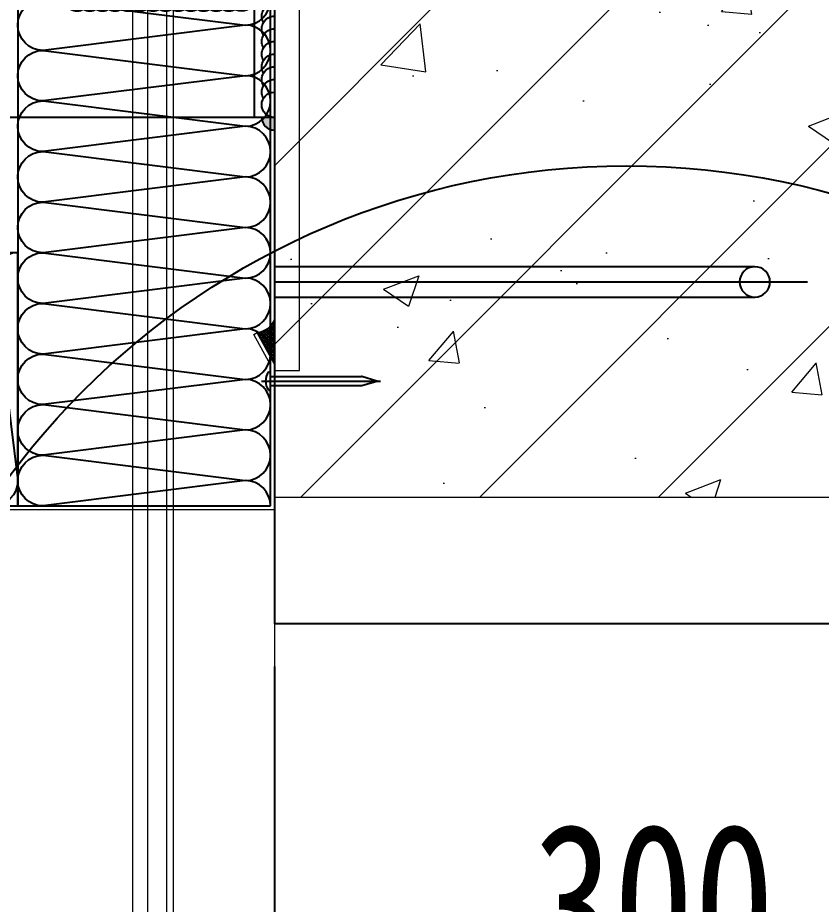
# Model space of a CAD drawing. Extents: x -280168 to 205214, y -148835 to -64913.
# Drawn here: x 51786.7 to 52104.5, y -73822 to -73471.6 of the extents above; entities that cross this region are included whole.
import ezdxf

# ---------------------------------------------------------------- set-up
doc = ezdxf.new("R2010")
doc.units = 0
doc.header["$LTSCALE"] = 1000
doc.header["$MEASUREMENT"] = 0
for name, pattern in [('CENTER', [50.800000000000004, 31.75, -6.35, 6.35, -6.35]), ('DASH', [0.35, 0.25, -0.1]), ('DASHDOT2', [0.5, 0.25, -0.125, 0, -0.125]), ('DASHED', [19.049999999999997, 12.7, -6.35])]:
    doc.linetypes.add(name, pattern=pattern)
for name, color, linetype, lineweight in [('-0层间铁皮', 66, 'Continuous', 13), ('00-SGT-轴线', 10, 'Continuous', 13), ('00-SGT-钢结构', 6, 'Continuous', 13), ('00-SGT-零部件', 31, 'Continuous', 13), ('2SS1_structure', 166, 'Continuous', 13), ('ALP1_alum.panel', 150, 'Continuous', 20), ('DIM', 1, 'Continuous', 13), ('STE1_carbon steel', 66, 'Continuous', 25), ('STE2_hidden', 64, 'DASHED', 13), ('TC1_hatch', 251, 'Continuous', 13), ('XC1_alum.extrusion', 3, 'Continuous', 20), ('XC2_hidden', 70, 'DASHED', 13), ('填充08', 252, 'Continuous', 13)]:
    doc.layers.add(name, color=color, linetype=linetype, lineweight=lineweight)
for name, color, linetype in [('2  辅材', 30, 'Continuous'), ('PJ', 4, 'Continuous'), ('SY', 2, 'Continuous'), ('TC', 4, 'Continuous'), ('ZX', 14, 'CENTER'), ('尺寸层', 7, 'Continuous')]:
    doc.layers.add(name, color=color, linetype=linetype)
doc.layers.add('DIM_MODI', color=2, linetype='Continuous', plot=False)
doc.styles.add('QHMY', font='STXIHEI_0.TTF', dxfattribs={"width": 0.75})
doc.dimstyles.new('DIM-25', dxfattribs={"dimscale": 25, "dimtxt": 2.5, "dimasz": 1, "dimexe": 1, "dimexo": 1, "dimgap": 1, "dimtad": 1, "dimdec": 0, "dimzin": 0, "dimdsep": 46, "dimtxsty": 'QHMY', "dimblk": 'ARCHTICK', "dimcen": 0.09, "dimclrd": 1, "dimclre": 1, "dimclrt": 2, "dimazin": 2, "dimtfac": 1, "dimtdec": 0, "dimtix": 1, "dimtmove": 2, "dimatfit": 3, "dimfxl": 0, "dimtolj": 1, "dimtzin": 0, "dimarcsym": 0})

# ---------------------------------------------------------------- blocks, each defined once
blk = doc.blocks.new('MB-1')
at = {"color": 3}
blk.add_lwpolyline([(8, -150.0000000000291), (-2, -150.0000000000291), (-2, 150.0000000000291), (8, 150.0000000000291)], close=True, dxfattribs=at)
at = {"layer": 'STE1_carbon steel', "color": 225}
for points in [[(8.000000000001819, 121), (-181.9999999999764, 121, 0.9999999999993939), (-181.9999999999764, 109), (8.000000000001819, 109)], [(8.000000000001819, -6), (-181.9999999999764, -6, -0.9999999999993939), (-181.9999999999764, 6), (8.000000000001819, 6)], [(8.000000000001819, -121), (-181.9999999999764, -121, -0.9999999999993939), (-181.9999999999764, -109), (8.000000000001819, -109)]]:
    blk.add_lwpolyline(points, format="xyb", dxfattribs=at)
at = {"layer": 'STE1_carbon steel', "color": 1, "linetype": 'DASHDOT2', "ltscale": 20}
for points in [[(7.999999999972715, 115), (-202.7874484685872, 115)], [(7.999999999972715, 0), (-202.7874484685872, 0)], [(7.999999999972715, -115), (-202.7874484685872, -115)]]:
    blk.add_lwpolyline(points, dxfattribs=at)
at = {"layer": 'STE1_carbon steel', "color": 225}
for centre in [(-181.9999999999727, 115), (-181.9999999999727, 0), (-181.9999999999727, -115)]:
    blk.add_circle(centre, 6, dxfattribs=at)
blk = doc.blocks.new('*U388')
at = {"layer": '2  辅材'}
for centre, start in [((1, 6.123031769111886e-16), 180), ((2, 6.123031769111886e-16), 239.9999999999995), ((3, 1.68213967061126e-16), 239.9999999999995), ((4, -2.758752427889366e-16), 239.9999999999995), ((5, -7.19964452638999e-16), 239.9999999999995), ((6, -1.164053662489062e-15), 239.9999999999995), ((6.999999999999999, -1.608142872339124e-15), 239.9999999999995), ((7.999999999999999, -2.052232082189187e-15), 239.9999999999995), ((9, -2.496321292039249e-15), 239.9999999999995), ((10, -2.940410501889312e-15), 239.9999999999995), ((11, -3.384499711739374e-15), 239.9999999999994), ((12, -3.828588921589437e-15), 239.9999999999994)]:
    blk.add_arc(centre, 1, start, 0, dxfattribs=at)
blk = doc.blocks.new('*U389')
at = {"layer": '2  辅材'}
blk.add_hatch(color=256, dxfattribs=at).paths.add_polyline_path([(4.551914400963142e-15, -1), (0, 0), (1, 2.220446049250313e-15, -0.4142135623730944)])
blk.add_arc((0, 0), 1, 270.0000000000002, 1.272221872585407e-13, dxfattribs=at)
blk = doc.blocks.new('*U380')
at = {"layer": '2  辅材'}
for centre, start in [((1, 1.68213967061126e-16), 180), ((2, -2.758752427889366e-16), 239.9999999999995), ((3, -7.199644526389992e-16), 239.9999999999995), ((4, -1.164053662489062e-15), 239.9999999999995), ((5, -1.608142872339124e-15), 239.9999999999995), ((6, -2.052232082189187e-15), 239.9999999999995), ((6.999999999999999, -2.496321292039249e-15), 239.9999999999995), ((7.999999999999999, -2.940410501889312e-15), 239.9999999999995), ((9, -3.384499711739375e-15), 239.9999999999995), ((10, -3.828588921589438e-15), 239.9999999999995), ((11, -4.272678131439499e-15), 239.9999999999994), ((12, -4.716767341289562e-15), 239.9999999999994), ((13, -5.160856551139625e-15), 239.9999999999994), ((14, -5.604945760989687e-15), 239.9999999999994)]:
    blk.add_arc(centre, 1, start, 0, dxfattribs=at)
blk = doc.blocks.new('*U366')
at = {"layer": '2  辅材'}
for centre, start in [((1, 6.123031769111886e-16), 180), ((2, 6.123031769111886e-16), 239.9999999999995), ((3, 6.123031769111886e-16), 239.9999999999995), ((4, 6.123031769111886e-16), 239.9999999999995), ((5, 6.123031769111886e-16), 239.9999999999995), ((6, 6.123031769111886e-16), 239.9999999999995), ((7, 6.123031769111886e-16), 239.9999999999995), ((8, 6.123031769111886e-16), 239.9999999999995), ((9, 6.123031769111886e-16), 239.9999999999995), ((10, 6.123031769111886e-16), 239.9999999999995), ((11, 6.123031769111886e-16), 239.9999999999994), ((12, 6.123031769111886e-16), 239.9999999999994), ((13, 6.123031769111886e-16), 239.9999999999994), ((14, 6.123031769111886e-16), 239.9999999999994), ((15, 6.123031769111886e-16), 239.9999999999994), ((16, 6.123031769111886e-16), 239.9999999999994), ((17, 6.123031769111886e-16), 239.9999999999994), ((18, 6.123031769111886e-16), 239.9999999999994), ((19, 6.123031769111886e-16), 239.9999999999995)]:
    blk.add_arc(centre, 1, start, 0, dxfattribs=at)
blk = doc.blocks.new('MJ')
at = {"color": 252, "linetype": 'DASH', "ltscale": 20}
for p, q in [((173.0014497181401, 26.99241256588721), (136.9985503156204, 26.99241256588721)), ((136.9985503281932, 12.99747084479895), (173.0014496950316, 12.99747084479895)), ((136.9985503102653, -26.99966060495353), (173.0014496856602, -26.99966060495353))]:
    blk.add_line(p, q, dxfattribs=at)
at = {"color": 31}
blk.add_line((-9.691020555095747, 0), (2.963169940921944, 0), dxfattribs=at)
at = {"color": 252}
blk.add_line((173.0014497080701, -13.00471888386528), (136.9985502957134, -13.00471888386528), dxfattribs=at)
at = {"layer": '00-SGT-轴线', "linetype": 'CENTER'}
for p, q in [((155.0000000068685, 4.229142131982371), (155.0000000068685, 35.75600178010063)), ((182.4894740075688, 19.9925719560415), (127.5105260061682, 19.9925719560415)), ((155.0000000068685, -35.76830813626293), (155.0000000068685, -4.24144848814467)), ((182.4894740075688, -20.00471890295739), (127.5105260061682, -20.00471890295739)), ((171.234611237538, -20.00507388592814), (141.7674081352307, -20.00471890295739))]:
    blk.add_line(p, q, dxfattribs=at)
at = {"layer": '00-SGT-钢结构'}
for p, q in [((175.0307687093737, 26.38588684928254), (175.0307687086752, 26.38588684916613)), ((175.0252426826628, 13.38588802356389), (175.0252426819643, 13.38588802356389)), ((175.0307687093737, -13.61124460046994), (175.0307687086752, -13.61124460058636)), ((175.0252426826628, -26.61124342618859), (175.0252426819643, -26.61124342618859))]:
    blk.add_line(p, q, dxfattribs=at)
at = {"layer": '00-SGT-零部件'}
for points in [[(167.4987721903017, 19.99789375052205), (161.2587989937747, 9.200545256229816), (148.7880343057914, 9.205846316675888), (142.5572428148007, 20.00849587118137), (148.7972160117934, 30.80584436529898), (161.2679806997767, 30.80054330485291)], [(167.4987721903017, -19.99923769923043), (161.2587989937747, -30.79658619352267), (148.7880343057914, -30.7912851330766), (142.5572428148007, -19.98863557857112), (148.7972160117934, -9.191287084453506), (161.2679806997767, -9.196588144899579)]]:
    blk.add_lwpolyline(points, close=True, dxfattribs=at)
for points in [[(155.0234166494338, 9.203195786481956, -0.9999999999999998), (155.0325983556686, 30.80319383498863, -0.9999999999999998)], [(155.0305579764536, 26.00319426864735, -0.9999999999999998), (155.0254570286488, 14.00319535282324, -0.9999999999999998)], [(155.0234166494338, -30.79393566327053, -0.9999999999999998), (155.0325983556686, -9.193937614763854, -0.9999999999999998)], [(155.0305579764536, -13.99393718110514, -0.9999999999999998), (155.0254570286488, -25.99393609692925, -0.9999999999999998)]]:
    blk.add_lwpolyline(points, format="xyb", close=True, dxfattribs=at)
for points in [[(155.0261810865486, 15.70654406610993, -2.414213562373046), (159.324658247293, 20.00136839461629)], [(155.0261810865486, -24.29058738364256, -2.414213562373046), (159.324658247293, -19.99576305513619)]]:
    blk.add_lwpolyline(points, format="xyb", dxfattribs=at)
at = {"layer": 'STE1_carbon steel', "color": 2}
blk.add_lwpolyline([(200.0000000069267, 50.0000000000291), (0, 50.0000000000291), (0, -49.9999999999709), (200.0000000069267, -49.9999999999709)], close=True, dxfattribs=at)
blk.add_lwpolyline([(8, 50.0000000000291), (7.999999996391125, -49.9999999999709)], dxfattribs=at)
at = {"layer": 'STE1_carbon steel'}
blk.add_lwpolyline([(175.0000000068685, 37.49494170534308), (135.0000000068685, 37.49494170534308), (135.0000000068685, -37.50505829465692), (175.0000000068685, -37.50505829465692)], close=True, dxfattribs=at)
for centre, start, end in [((136.9974708674708, 19.99494170534308), 89.99116140167358, 270.008838698378), ((173.0025291463826, 19.99494170534308), 269.9911613783282, 90.00883843490882), ((136.9974708674708, -20.00218974440941), 89.99116156509119, 270.0088385516357), ((173.0025291463826, -20.00218974440941), 269.991161301622, 90.00883851495009)]:
    blk.add_arc(centre, 6.997470860544126, start, end, dxfattribs=at)
at = {"layer": 'SY'}
blk.add_lwpolyline([(7.999999994668542, 2.999999999708962), (7.999999994668542, -3.000000000291038), (82.99999999466854, -3.000000000291038), (82.99999999466854, 2.999999999708962)], close=True, dxfattribs=at)
for name, p, xscale, yscale, zscale, rotation in [('*U389', (0, 50.00000000005821), 5.000000000001624, 5.000000000001624, 5.000000000001624, 90), ('*U366', (-3.608874976634979e-09, -49.9999999999709), 5.000000000001624, 5.000000000001624, 5.000000000001624, 90), ('*U388', (135.0000000068685, 37.49494170534308), -3.000000000000975, 3.000000000000975, 3.000000000000975, 180), ('*U380', (7.999999994668542, 2.999999999708962), -5.000000000001624, 5.000000000001624, 5.000000000001624, 180), ('*U389', (0, -50.00000000005821), -5.000000000001624, 5.000000000001624, 5.000000000001624, 90)]:
    blk.add_blockref(name, p, dxfattribs=dict(xscale=xscale, yscale=yscale, zscale=zscale, rotation=rotation))
for name, p, xscale, yscale, zscale in [('*U380', (7.999999994668542, -3.000000000291038), 5.000000000001624, 5.000000000001624, 5.000000000001624), ('*U388', (135.0000000068685, -37.50505829465692), 3.000000000000975, 3.000000000000975, 3.000000000000975)]:
    blk.add_blockref(name, p, dxfattribs=dict(xscale=xscale, yscale=yscale, zscale=zscale))
at = {"layer": 'ALP1_alum.panel'}
blk.add_blockref('MB-1', (-8.000000003608875, 0), dxfattribs=at)
blk = doc.blocks.new('*U379')
at = {"color": 251}
blk.add_lwpolyline([(-0.4415644897140716, 1.030286966852145e-12), (651.3084065485004, -1.548832173625669e-10), (651.3084065485004, 49.99999999984514), (-0.4415644897140716, 50.00000000000255)], close=True, dxfattribs=at)
for points in [[(-0.4415644897074422, 1.06581410364015e-13, 0.4142135623730677), (4.558435510292096, 5.000000000000106), (-0.4415644897140716, 45.00000000000011, -0.9999999999999977), (9.558435510292092, 45.00000000000011), (4.558435510292096, 5.000000000000106, 0.4142135623730682), (9.55843551029163, 1.06581410364015e-13)], [(9.558435510298724, -2.27018404075352e-12, 0.4142135623730677), (14.55843551029826, 4.999999999997729), (9.558435510292094, 44.99999999999773, -0.9999999999999977), (19.55843551029826, 44.99999999999774), (14.55843551029826, 4.999999999997729, 0.4142135623730682), (19.5584355102978, -2.27018404075352e-12)], [(19.55843551030489, -4.650502205549856e-12, 0.4142135623730677), (24.55843551030443, 4.999999999995349), (19.55843551029826, 44.99999999999535, -0.9999999999999977), (29.55843551030442, 44.99999999999535), (24.55843551030443, 4.999999999995349, 0.4142135623730682), (29.55843551030396, -4.650502205549856e-12)], [(29.55843551031105, -7.027267656667391e-12, 0.4142135623730677), (34.55843551031059, 4.999999999992972), (29.55843551030442, 44.99999999999297, -0.9999999999999977), (39.55843551031059, 44.99999999999298), (34.55843551031059, 4.999999999992972, 0.4142135623730682), (39.55843551031013, -7.027267656667391e-12)], [(39.55843551031721, -9.404033107784926e-12, 0.4142135623730677), (44.55843551031676, 4.999999999990595), (39.55843551031059, 44.99999999999059, -0.9999999999999977), (49.55843551031675, 44.99999999999061), (44.55843551031676, 4.999999999990595, 0.4142135623730682), (49.55843551031629, -9.404033107784926e-12)], [(49.55843551032338, -1.178435127258126e-11, 0.4142135623730677), (54.55843551032292, 4.999999999988215), (49.55843551031676, 44.99999999998822, -0.9999999999999977), (59.55843551032292, 44.99999999998822), (54.55843551032292, 4.999999999988215, 0.4142135623730682), (59.55843551032245, -1.178435127258126e-11)], [(59.55843551032955, -1.41611167236988e-11, 0.4142135623730677), (64.55843551032909, 4.999999999985838), (59.55843551032292, 44.99999999998584, -0.9999999999999977), (69.55843551032908, 44.99999999998585), (64.55843551032909, 4.999999999985838, 0.4142135623730682), (69.55843551032862, -1.41611167236988e-11)], [(69.55843551033571, -1.654143488849513e-11, 0.4142135623730677), (74.55843551033526, 4.999999999983458), (69.55843551032909, 44.99999999998346, -0.9999999999999977), (79.55843551033524, 44.99999999998347), (74.55843551033526, 4.999999999983458, 0.4142135623730682), (79.55843551033479, -1.654143488849513e-11)], [(79.55843551034188, -1.891820033961267e-11, 0.4142135623730677), (84.55843551034143, 4.999999999981081), (79.55843551033526, 44.99999999998109, -0.9999999999999977), (89.55843551034141, 44.99999999998109), (84.55843551034143, 4.999999999981081, 0.4142135623730682), (89.55843551034096, -1.891820033961267e-11)], [(89.55843551034805, -2.12949657907302e-11, 0.4142135623730677), (94.55843551034759, 4.999999999978704), (89.55843551034143, 44.99999999997871, -0.9999999999999977), (99.55843551034758, 44.99999999997871), (94.55843551034759, 4.999999999978704, 0.4142135623730682), (99.55843551034712, -2.12949657907302e-11)]]:
    blk.add_lwpolyline(points, format="xyb", dxfattribs=at)
blk = doc.blocks.new('射钉YD42')
at = {"layer": 'PJ'}
for p, q in [((0.6520403489412274, 3.599999999999341), (0.1999999999970896, 3.599999999999341)), ((-36.0281158098569, 1.791565257043999), (-42.00000000000182, 1.13686837721616e-13)), ((-42.00000000000182, 1.13686837721616e-13), (-36.02811580985326, -1.791565257044226)), ((-35.97064623274309, 1.799999999999841), (-0.2000000000007276, 1.799999999999841)), ((-3.637978807091713e-12, 3.399999999999068), (0, 1.999999999999886)), ((0, 1.999999999999886), (0, -1.999999999999886)), ((-0.2000000000007276, -1.799999999999841), (-35.97064623273945, -1.800000000000068)), ((0, -1.999999999999886), (1.818989403545856e-12, -3.39999999999975)), ((0.6520403489412274, -3.599999999999795), (0.2000000000025466, -3.599999999999795))]:
    blk.add_line(p, q, dxfattribs=at)
for centre, radius, start, end in [((0.1999999999970896, 3.399999999999295), 0.2, 90, 180.0000000000651), ((0.6520403489412274, 3.399999999999295), 0.2, 37.3129845611565, 90), ((-3.808999999990192, -3.410605131648481e-13), 5.808999999990678, 322.6870154387133, 37.31298456128677), ((-35.97064623274309, 1.599999999999795), 0.2, 90, 106.6992442340392), ((-0.2000000000007276, 1.999999999999886), 0.2, 270, 0), ((-35.97064623273945, -1.600000000000023), 0.2, 253.3007557659608, 270), ((-0.2000000000007276, -1.999999999999886), 0.2, 0, 90), ((0.2000000000025466, -3.39999999999975), 0.2, 180, 270), ((0.6520403489412274, -3.39999999999975), 0.2, 270, 322.6870154388436)]:
    blk.add_arc(centre, radius, start, end, dxfattribs=at)
at = {"layer": 'ZX', "ltscale": 0.1}
blk.add_line((3.562903745212679, -3.410605131648481e-13), (-43.47007426670098, -1.13686837721616e-13), dxfattribs=at)
blk = doc.blocks.new('*U352')
at = {"xscale": -1}
blk.add_blockref('射钉YD42', (0, 3.126388037344441e-13), dxfattribs=at)
blk = doc.blocks.new('*U356')
at = {"color": 251}
blk.add_lwpolyline([(-0.4415644897140716, 1.030286966852145e-12), (59.95666809876127, -1.20712329021444e-11), (59.95666809876127, 49.99999999998796), (-0.4415644897140716, 50.00000000000255)], close=True, dxfattribs=at)
for points in [[(-0.4415644897074422, 1.06581410364015e-13, 0.4142135623730677), (4.558435510292096, 5.000000000000106), (-0.4415644897140716, 45.00000000000011, -0.9999999999999977), (9.558435510292092, 45.00000000000011), (4.558435510292096, 5.000000000000106, 0.4142135623730682), (9.55843551029163, 1.06581410364015e-13)], [(9.558435510298724, -1.911359959194669e-12, 0.4142135623730677), (14.55843551029826, 4.999999999998088), (9.558435510292094, 44.99999999999809, -0.9999999999999977), (19.55843551029826, 44.9999999999981), (14.55843551029826, 4.999999999998088, 0.4142135623730682), (19.5584355102978, -1.911359959194669e-12)], [(19.55843551030489, -3.925748615074554e-12, 0.4142135623730677), (24.55843551030443, 4.999999999996073), (19.55843551029826, 44.99999999999608, -0.9999999999999977), (29.55843551030442, 44.99999999999608), (24.55843551030443, 4.999999999996073, 0.4142135623730682), (29.55843551030396, -3.925748615074554e-12)], [(29.55843551031105, -5.943689984633238e-12, 0.4142135623730677), (34.55843551031059, 4.999999999994055), (29.55843551030442, 44.99999999999406, -0.9999999999999977), (39.55843551031059, 44.99999999999406), (34.55843551031059, 4.999999999994055, 0.4142135623730682), (39.55843551031013, -5.943689984633238e-12)], [(39.55843551031721, -7.958078640513122e-12, 0.4142135623730677), (44.55843551031676, 4.999999999992041), (39.55843551031059, 44.99999999999204, -0.9999999999999977), (49.55843551031675, 44.99999999999205), (44.55843551031676, 4.999999999992041, 0.4142135623730682), (49.55843551031629, -7.958078640513122e-12)], [(49.55843551032338, -9.976020010071807e-12, 0.4142135623730677), (54.55843551032292, 4.999999999990023), (49.55843551031676, 44.99999999999002, -0.9999999999999977), (59.55843551032292, 44.99999999999003), (54.55843551032292, 4.999999999990023, 0.4142135623730682), (59.55843551032245, -9.976020010071807e-12)]]:
    blk.add_lwpolyline(points, format="xyb", dxfattribs=at)
blk = doc.blocks.new('_ArchTick')
at = {"color": 0, "linetype": 'ByBlock', "const_width": 0.4}
blk.add_lwpolyline([(-0.5, -0.5), (0.5, 0.5)], dxfattribs=at)
blk = doc.blocks.new('*D399')
at = {"layer": 'Defpoints', "color": 0, "transparency": 16777216}
for p in [(51888.20002253789, -73661.0279559065), (52188.20002253789, -73661.0279559065), (51888.20002253789, -73878.02015264229)]:
    blk.add_point(p, dxfattribs=at)
at = {"layer": '尺寸层', "color": 1, "lineweight": -2, "transparency": 16777216}
for p, q in [((51888.20002253789, -73728.02015264229), (51888.20002253789, -73903.02015264229)), ((52188.20002253789, -73728.02015264229), (52188.20002253789, -73903.02015264229)), ((52188.20002253789, -73878.02015264229), (51888.20002253789, -73878.02015264229))]:
    blk.add_line(p, q, dxfattribs=at)
at = {"layer": '尺寸层', "color": 1, "lineweight": -2, "transparency": 16777216, "xscale": 25, "yscale": 25, "zscale": 25, "rotation": 180}
blk.add_blockref('_ArchTick', (51888.20002253789, -73878.02015264229), dxfattribs=at)
at = {"layer": '尺寸层', "color": 1, "lineweight": -2, "transparency": 16777216, "xscale": 25, "yscale": 25, "zscale": 25}
blk.add_blockref('_ArchTick', (52188.20002253789, -73878.02015264229), dxfattribs=at)
at = {"layer": '尺寸层', "color": 2, "transparency": 16777216, "insert": (52038.20002253789, -73821.77015264229), "char_height": 62.5, "attachment_point": 5, "style": 'QHMY'}
blk.add_mtext('\\A1;300', dxfattribs=at)
blk = doc.blocks.new('A$C56CE68C3')
at = {"layer": 'DIM_MODI'}
blk.add_lwpolyline([(2.287029928993434e-06, 0), (2.287080860696733e-06, -799.9999999853608), (300.0000000000873, -799.9999999853608), (299.9999999999563, -119.9999999997672), (499.9999999854481, -120), (499.9999999854481, -799.9999999999709), (899.9999999854481, -799.9999999999709), (899.9999999854481, -120), (1840.223562818079, -120)], dxfattribs=at)

msp = doc.modelspace()

# ---------------------------------------------------------------- hatches: boundary and pattern name
at = {"layer": 'TC', "ltscale": 3}
h = msp.add_hatch(dxfattribs=at)
h.set_pattern_fill('ANSI37', color=256, scale=0.5, style=0)
h.set_pattern_definition([(315, (-420603.6510801011, -41974.8605431433), (-0.561266007566822, -0.5612660075668221), []), (225, (-420603.6510801011, -41974.8605431433), (-0.5612660075668221, 0.561266007566822), [])])
edge = h.paths.add_edge_path()
edge.add_arc((51880.28213492434, -73587.82926617742), 8.519906169876835, 278.2118076547475, 338.33207924800297, ccw=False)
edge.add_line((51881.49905788303, -73596.26181618652), (51888.20001977739, -73608.4411428393))
edge.add_line((51888.20001977739, -73608.4411428393), (51888.20001977739, -73604.80604482062))
edge.add_line((51888.20001977739, -73604.80604482062), (51888.20001977739, -73590.97504121663))
at = {"layer": 'TC1_hatch'}
h = msp.add_hatch(dxfattribs=at)
h.set_pattern_fill('钢筋混凝土', color=256, scale=20, style=0)
h.set_pattern_definition([(45, (108443.7261080962, -150334.9104860924), (-35.35533905932737, 35.35533905932738), []), (49.99999999999999, (108443.7261080962, -150334.9104860924), (143.4520365201507, -12.55042699651902), [15, -165]), (355, (108443.7261080962, -150334.9104860924), (-27.7502667226, 150.4384267400024), [12, -132]), (100.4514, (108455.6804440962, -150335.9563540924), (115.7018763428043, 137.8879084121907), [12.748038, -140.2284224]), (46.18420000000002, (108443.7261080962, -150294.9104860924), (213.4482097251289, -33.10380286580362), [22.49999999999995, -247.4999999999996]), (96.6356, (108461.5134570962, -150297.6691474924), (186.9325411097407, 194.8235741800883), [19.1220576, -210.3426]), (351.1842, (108443.7261080962, -150294.9104860924), (186.9323890267254, 194.8237201850649), [18, -198]), (21, (108463.7261080962, -150304.9104860924), (119.3814104236923, -80.52377813306776), [15, -165]), (326.0000000000001, (108463.7261080962, -150304.9104860924), (48.66306638431634, 145.0300090093706), [12, -132]), (71.4514, (108473.6745546962, -150311.6208072924), (168.044525716298, 64.50609934199048), [12.748038, -140.2284224]), (37.50000000000001, (108443.7261080962, -150334.9104860924), (2.431971063458134, 66.5787707662623), [0, -130.4, 0, -134, 0, -132.5]), (7.499999999999999, (108443.7261080962, -150334.9104860924), (52.61390748842972, 78.88234237647205), [0, -76.39999999999999, 0, -127.4, 0, -50.5]), (327.5, (108399.1261080962, -150334.9104860924), (106.7644872344818, -4.510974346875951), [0, -50, 0, -156, 0, -207]), (317.5, (108379.1261080962, -150334.9104860924), (116.6372338684772, 20.02099646646354), [0, -65, 0, -103.6, 0, -147])])
h.paths.add_polyline_path([(53520.34699058642, -72961.02795590644), (51888.20002253789, -72961.0279559065), (51888.20002253789, -73661.0279559065), (52188.20002253789, -73661.0279559065), (52188.20002253789, -73111.02795590638), (53520.34699058642, -73111.0279559065)])

# ---------------------------------------------------------------- linework, layer by layer
at = {"layer": '-0层间铁皮'}
msp.add_lwpolyline([(51693.32377586092, -73666.027897983), (51693.32377684812, -73664.527897983), (51886.70002268939, -73664.527897983), (51886.7000205775, -73608.85331629697), (51880.04373222191, -73596.79436967443), (51881.33312011857, -73596.027897983), (51888.2000205775, -73608.44114431288), (51888.20002268939, -73666.027897983)], close=True, dxfattribs=at)
at = {"layer": '2SS1_structure', "color": 5}
msp.add_line((51888.20002253789, -73131.02795590638), (51888.20002253789, -77481.0279559065), dxfattribs=at)
msp.add_lwpolyline([(53520.34699058642, -72961.02795590644), (51888.20002253789, -72961.0279559065), (51888.20002253789, -73661.0279559065), (52188.20002253789, -73661.0279559065), (52188.20002253789, -73111.02795590638), (53520.34699058642, -73111.0279559065), (53520.34699058641, -72961.02795590644)], dxfattribs=at)
at = {"layer": 'DIM_MODI'}
msp.add_circle((52027.51120668852, -73834.46345418759), 304.2787978294073, dxfattribs=at)
at = {"layer": 'STE2_hidden'}
for p, q in [((51832.20002523297, -82211.02795590601), (51832.20002523297, -71691.02795590651)), ((51838.20002523297, -82211.02795590601), (51838.20002523297, -71691.02795590651))]:
    msp.add_line(p, q, dxfattribs=at)
at = {"layer": 'TC', "ltscale": 3}
msp.add_lwpolyline([(51888.20001977739, -73590.97504121663, -0.2685117331927285), (51881.49905788303, -73596.26181618652), (51888.20001977739, -73608.4411428393), (51888.20001977739, -73604.80604482062)], format="xyb", close=True, dxfattribs=at)
at = {"layer": 'XC1_alum.extrusion'}
msp.add_line((51848.20002523297, -71691.02795590652), (51848.20002523297, -77821.02795590647), dxfattribs=at)
at = {"layer": 'XC2_hidden'}
msp.add_line((51845.70002523297, -77821.02795590647), (51845.70002523297, -71691.02795590652), dxfattribs=at)

# ---------------------------------------------------------------- block references
at = {"layer": 'DIM', "color": 6, "xscale": -1}
msp.add_blockref('MJ', (51888.20002253428, -73461.0279559065), dxfattribs=at)
at = {"layer": 'DIM_MODI', "color": 1}
msp.add_blockref('A$C56CE68C3', (51888.20002025086, -72911.02795590633), dxfattribs=at)
at = {"layer": 'TC', "xscale": 2, "yscale": 2, "zscale": 2}
for name, p, rotation in [('*U379', (51886.70002294883, -73663.64476900357), 90.00000000000001), ('*U356', (51785.81689396939, -73564.527897983), 180)]:
    msp.add_blockref(name, p, dxfattribs=dict(at, rotation=rotation))
at = {"layer": '填充08', "extrusion": (0, 0, -1), "zscale": -1, "rotation": 180}
msp.add_blockref('*U352', (-51886.70001977739, -73615.22504121663), dxfattribs=at)

# ---------------------------------------------------------------- dimensions: what is measured, and where the dimension line sits
at = {"layer": '尺寸层'}
dim = msp.add_linear_dim(base=(51888.20002253789, -73878.02015264229), p1=(52188.20002253789, -73661.0279559065), p2=(51888.20002253789, -73661.0279559065), angle=180, dimstyle='DIM-25', dxfattribs=at)
dim.commit()
dim.dimension.update_dxf_attribs({"geometry": '*D399', "text_midpoint": (52038.20002253789, -73821.77015264229)})

doc.saveas('drawing.dxf')
